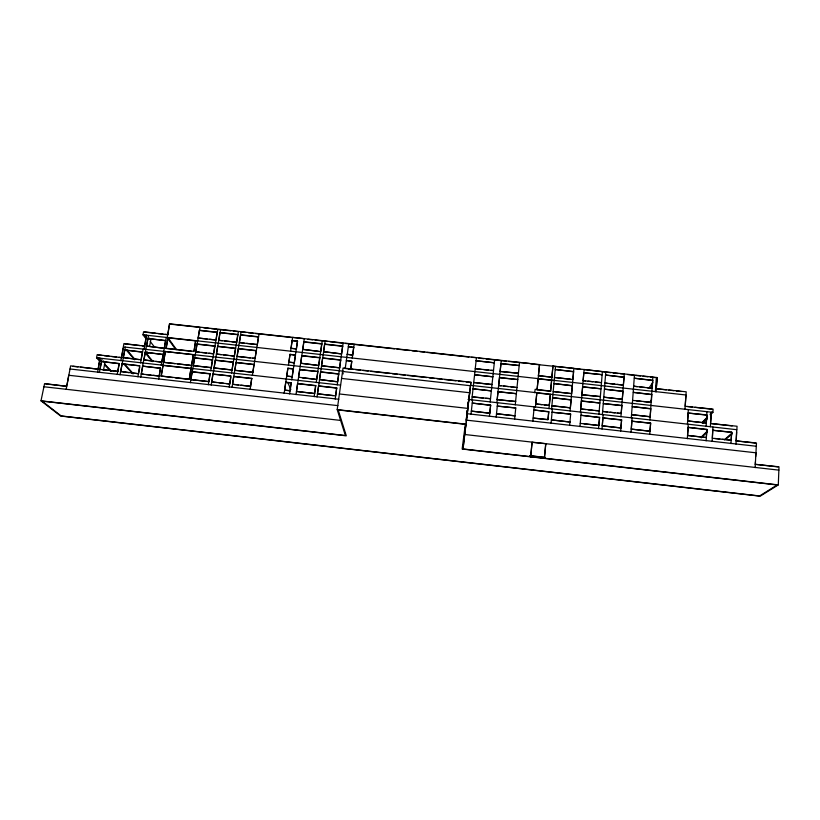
<?xml version="1.0" encoding="UTF-8"?>
<svg xmlns="http://www.w3.org/2000/svg" width="820" height="820" viewBox="0 0 820 820"><rect width="100%" height="100%" fill="white"/><g stroke="black" fill="none" stroke-linecap="round" stroke-linejoin="round"><path stroke-width="1.23" d="M45.684 383.924L66.758 386.312L44.587 383.616L41 400.826L60.629 416.037L760.191 496.182L778.293 484.897L779 466.816L755.292 464.325L755.404 461.803M755.63 456.771L756.03 452.814L466.231 420.117L466.58 416.898M755.364 443.066L736.145 440.904L736.575 432.181M731.102 440.34L731.717 432.181L712.764 430.274L712.334 438.228L731.327 440.145L722.348 439.356M731.717 432.181L730.938 443.599M710.366 414.961L712.918 412.347L713.092 409.129L685.151 406.248L686.002 394.994L142.998 334.827L143.572 331.752L167.803 334.662L165.353 334.396M706.307 423.028L706.953 414.93L688.113 413.054L687.631 420.937L706.307 423.028L687.631 420.937M687.549 435.44L688.216 427.302L706.932 429.403L706.286 437.542L687.549 435.44L705.036 437.408M706.932 429.403L706.112 440.811M655.375 391.601L656.338 377.477M656.451 386.302L657.189 377.569L552.957 366.079L551.87 377.179L538.422 375.683L539.529 364.592L169.545 323.818L167.239 337.748M657.189 377.569L656.061 391.919M650.137 416.744L631.543 414.664L650.137 416.744L650.844 408.667L632.271 406.597L650.68 408.872M651.664 394.645L633.306 392.37L651.818 394.43L651.285 402.251L632.589 400.396M647.175 387.727L652.105 388.27L652.792 380.275L634.342 378.235L652.638 380.5M649.932 431.207L650.639 423.089L631.861 421.203L631.277 429.116L649.932 431.207L631.277 429.116M650.639 423.089L649.707 434.456M617.47 413.085L621.181 413.505L621.909 405.439L603.253 403.583L621.775 405.654M622.257 399.248L603.766 397.187L622.257 399.248L622.985 391.222L604.514 389.182L622.841 391.447M623.907 377.333L605.642 375.068L624.051 377.108L623.323 385.082L604.893 383.042L607.353 383.319M620.873 427.948L621.611 419.84L602.895 417.954L602.269 425.846L620.873 427.948L602.269 425.846M621.611 419.84L620.627 431.187M583.963 423.796L598.825 425.467L599.584 417.37L581.021 415.289L599.461 417.575M599.584 417.37L598.559 428.696M585.624 409.529L580.683 408.975L581.452 400.929L599.953 402.989L581.349 401.144M581.893 394.758L600.466 396.593L581.893 394.758L582.661 386.753L601.101 388.803L582.548 386.978M585.541 380.9L583.092 380.634L583.85 372.669L602.228 374.699L583.748 372.895M570.351 407.817L551.88 405.756L570.351 407.817L571.14 399.781L552.69 397.72L571.038 399.996M554.412 391.704L571.591 393.61L572.37 385.615L553.982 383.575L572.278 385.841M573.498 371.767L555.263 369.512L573.6 371.542L572.832 379.496L554.474 377.466L570.382 379.219M570.669 414.131L552.075 412.255L570.669 414.131L569.603 425.436M545.72 443.876L544.377 458.411L545.802 443.692L532.067 442.328L530.683 456.842L532.067 442.328M548.754 411.671L548.026 419.543L533.123 418.077L547.944 419.737L548.754 411.671L533.953 410.01L548.672 411.876M544.336 404.906L549.267 405.459L550.364 394.235L548.97 408.667M538.197 378.614L537.079 389.766L550.568 391.273L551.665 380.111M550.568 391.273L552.957 366.079M550.65 391.048L535.142 389.326L534.763 392.729M539.529 364.592L537.079 389.766M515.77 407.97L497.289 406.115L515.77 407.97L514.601 419.245M497.186 399.637L515.636 401.482L497.186 399.637L498.047 391.632L516.415 393.682L497.996 391.847M501.102 385.769L498.662 385.492L499.513 377.528L517.83 379.558L499.462 377.753M500.118 371.45L518.455 373.243L500.118 371.45L500.969 363.526L519.224 365.535L500.928 363.762M489.765 413.198L471.356 411.127L489.765 413.198L490.637 405.152L472.248 403.091L490.596 405.367M490.637 405.152L489.427 416.416M778.293 484.897L463.033 448.95L465.032 430.889M465.299 428.491L465.698 424.904M756.317 446.254L466.939 413.68L467.297 410.461M467.841 405.562L468.251 401.892M463.033 448.95L470.926 382.233L343.047 368.006L337.194 409.621L345.394 435.533L41 400.826M466.939 413.68L467.431 409.867M467.759 407.325L470.926 382.233M466.231 420.117L466.713 416.386M467.031 413.895L467.513 410.164M467.83 407.673L469.757 392.749L341.581 378.43M465.924 424.555L464.632 434.487L778.867 470.126M466.252 422.074L468.025 408.421L339.398 393.969M475.241 368.692L493.517 370.476L491.047 370.445M350.734 369.041L351.8 361.374L346.327 360.534L351.749 361.138L350.734 369.041L348.572 368.795M352.672 355.121L347.198 354.281L352.672 355.121L353.676 347.27L348.264 346.665L353.728 347.516M471.797 400.027L476.461 357.643L471.387 357.325M333.238 395.599L317.483 393.825L318.529 385.861L336.692 387.901L335.216 399.053M336.692 387.901L335.657 395.875L317.483 393.825M319.523 379.762L320.569 371.839L338.68 373.858L337.655 381.792L319.452 379.537L336.446 381.659M339.634 367.801L340.648 359.908L322.598 357.899L321.563 365.792L339.634 367.801L321.563 365.792M323.582 351.903L324.617 344.062L342.606 346.04L341.591 353.902L323.51 351.667L340.392 353.768M472.566 400.109L470.998 414.336M315.69 385.543L314.634 393.508L296.481 391.468L297.558 383.514L315.69 385.543L314.173 396.685M317.811 371.747L316.694 379.445L298.511 377.2L299.659 369.502L317.74 371.521L299.751 369.738M300.694 363.465L301.76 355.593L319.769 357.592L318.734 365.474L300.612 363.229L317.535 365.341M302.785 349.607L303.841 341.766L321.799 343.744L320.763 351.595L302.693 349.361L318.365 351.329M291.161 382.796L290.075 390.75L284.642 390.135L285.729 382.181L291.161 382.796L289.593 393.918M297.496 341.069L296.44 348.9L291.049 348.305L292.115 340.474L297.496 341.069L291.736 379.865M287.871 376.226L292.207 376.708L293.283 368.795L287.871 368.19L284.161 393.303M294.329 362.758L288.927 362.163L294.329 362.758L295.487 355.132L290.003 354.291L288.445 365.289M287.871 368.19L286.795 376.103L292.207 376.708M288.927 362.163L290.003 354.291M240.977 385.226L250.612 386.312L232.552 384.283L233.69 376.349L251.73 378.368L250.1 389.469M250.612 386.312L251.73 378.368M252.867 372.311L253.974 364.408L235.996 362.409L234.868 370.291L252.867 372.311L236.068 370.425M252.714 358.135L255.112 358.401L256.209 350.54L238.292 348.551L237.164 356.403L250.325 357.868M246.605 343.385L257.337 344.574L258.433 336.753L240.567 334.785L239.45 342.596L244.216 343.119M216.511 382.479L211.703 381.935L212.862 374.012L230.871 376.031L229.2 387.122M226.125 383.555L229.723 383.965L230.82 377.364M232.05 369.984L233.187 362.091L215.229 360.093L214.082 367.975L232.05 369.984L214.082 367.975M230.779 355.685L234.356 356.085L235.483 348.244L217.587 346.255L216.449 354.096L221.226 354.63M231.886 341.755L236.652 342.288L237.769 334.478L219.934 332.51L218.796 340.31L222.363 340.7M210.043 373.694L208.885 381.618L190.886 379.598L192.075 371.685L210.043 373.694L208.341 384.775M211.273 367.657L212.421 359.775L194.504 357.776L193.335 365.648L211.273 367.657L193.335 365.648M213.825 352.702L214.789 345.948L196.923 343.959L195.765 351.79L199.332 352.19M216.213 338.742L217.136 332.202L199.332 330.234L198.173 338.024L207.081 339.008M193.95 351.595L195.662 340.669L194.155 350.406M190.465 371.501L189.287 379.414L191.019 368.364L190.824 370.691M140.732 377.159L142.557 366.13L160.453 368.139L158.67 379.178M153.268 375.365L159.244 376.031L160.453 368.139M163.17 354.506L145.14 352.272L163.17 354.506L161.786 362.122L143.725 359.888L153.442 361.189M165.691 340.731L147.713 338.506L165.507 340.474L164.308 348.295L146.298 346.06L163.036 348.151M167.803 334.662L169.545 323.818M191.419 351.308L166.111 348.49L167.874 337.584L176.536 349.638M172.733 377.559L161.089 376.042L163.057 365.238M175.019 363.598L163.59 362.327L165.363 351.349L161.273 376.267M166.111 348.49L168.059 337.84L195.826 340.915M160.638 368.375L142.557 366.13L148.492 335.667M143.715 374.289L141.327 374.022L142.752 366.366M143.92 360.123L145.345 352.518M146.503 346.317L147.907 338.752M149.66 346.03L150.808 339.849L149.486 338.137M139.748 365.822L121.883 363.813L139.748 365.822L137.924 376.841M139.748 367.145L138.518 373.705L120.417 371.46L128.976 372.639M142.547 352.2L124.537 349.976L142.352 351.964L141.122 359.806L123.082 357.571L138.744 359.539M144.914 344.933L146.493 335.216L144.115 349.207M494.624 359.888L490.155 402.077M120.632 371.696L122.098 364.049M123.287 357.817L124.742 350.222M102.356 369.635L117.834 371.378L119.3 363.742L101.239 361.497L119.084 363.496L117.229 374.514M119.033 357.335L121.483 357.612L123.307 348.111M80.514 367.186L98.164 369.164L100.05 358.186L97.549 372.3M101.475 361.743L99.968 369.369L117.834 371.378M103.504 370.045L104.97 362.553L103.422 360.933M100.05 361.415L96.545 357.786L97.16 354.681L121.483 357.612M67.004 385.113L68.716 375.263L337.912 405.633M501.245 360.626L496.848 402.835M498.662 385.492L516.989 387.532M497.627 402.917L496.141 417.175M519.48 362.635L515.257 404.895M529.535 363.496L508.543 361.425M538.422 375.683L551.87 377.179M534.179 407.007L532.816 421.295M535.419 407.15L536.844 392.729L535.726 403.942L549.267 405.459M555.468 366.601L551.593 408.965M553.182 391.56L571.591 393.61M552.362 409.047L551.06 423.356M583.092 380.634L601.49 382.663M570.074 411.025L573.877 368.385L530.714 363.865M580.683 408.975L599.317 410.84L595.494 410.635M580.406 412.183L584.127 369.512L610.664 372.68M581.185 412.275L579.976 426.605M602.362 371.767L598.938 414.264M605.765 372.147L602.372 414.643M580.252 423.376L598.825 425.467M603.151 414.735L602.003 429.085M634.434 375.304L631.308 417.892M621.181 413.505L602.628 411.435L607.579 411.978M620.935 416.724L624.286 373.94L620.473 373.766M652.853 377.333L649.922 419.973M648.825 388.239L652.812 382.52M650.844 388.465L652.187 386.558M652.105 388.27L633.634 386.22L637.324 386.63M632.097 417.974L631.041 432.355M650.065 401.933L651.572 399.873M684.956 409.457L686.197 391.806L656.277 388.731L666.332 389.848M688.308 409.836L687.437 424.176M688.226 424.258L687.355 438.7M706.932 411.906L706.133 426.267M702.207 422.372L707.465 416.96M710.099 414.264L711.852 412.46M702.309 422.864L707.332 417.718M702.709 422.802L706.963 418.446M702.986 423.099L707.404 418.6M710.356 426.738L711.35 412.173L710.54 423.499L737.067 426.246L735.981 444.173M700.68 437.562L707.373 431.012M701.315 437.839L707.496 431.822M712.939 427.025L712.149 441.488M724.357 439.817L732.004 433.001M726.715 438.546L732.28 433.606M736.698 429.69L468.046 399.391M736.145 440.904L756.47 442.974L755.148 467.625M170.55 324.166L200.029 327.416L190.342 382.745M203.842 327.836L208.926 328.4M211.457 328.676L216.541 329.24M218.745 329.476L230.779 330.808M233.321 331.085L238.415 331.649L231.527 373.12M245.969 332.479L241.08 331.7L232.029 387.44M248.347 332.746L253.103 333.268M255.481 333.525L291.438 337.491M307.982 339.316L312.758 339.839M315.157 340.105L321.132 340.761M327.539 341.468L322.25 340.648L316.233 382.602M329.927 341.735L343.108 343.19L337.204 384.949M345.363 343.436L394.492 348.848M397.013 349.135L409.621 350.519M412.142 350.796L417.185 351.349M419.707 351.636L424.75 352.19M427.271 352.467L468.866 357.048M478.859 358.155L483.708 358.688M486.137 358.955L506.114 361.159M574.912 368.744L580.601 369.369M613.124 372.957L618.024 373.489M627.577 374.545L633.286 375.181M635.654 375.437L640.574 375.98M643.034 376.247L647.943 376.79M650.403 377.067L655.067 377.579M199.496 330.491L217.29 332.459M220.078 332.766L237.902 334.734M240.701 335.042L258.556 337.01M292.217 340.72L297.588 341.315M303.923 342.012L321.87 344M324.689 344.308L342.668 346.296M144.587 332.09L155.585 333.309M158.024 333.586L162.913 334.119M209.633 339.295L214.727 339.859M224.741 340.966L229.508 341.489M476.461 368.826L481.319 369.369M483.749 369.635L488.617 370.168M588.001 381.177L592.901 381.72M595.351 381.987L600.26 382.53M609.813 383.586L614.723 384.129M617.183 384.406L622.093 384.949M639.784 386.907L644.715 387.45M668.843 390.125L673.866 390.679M676.377 390.955L681.399 391.509M147.364 335.544L144.012 335.175L146.319 338.137M538.115 378.85L551.573 380.336M197.087 344.205L214.942 346.194M217.741 346.501L235.617 348.49M238.425 348.797L256.332 350.786M290.095 354.527L295.487 355.132M301.842 355.829L319.851 357.827M322.68 358.145L340.71 360.144M165.927 348.244L193.786 351.349M124.947 343.918L139.759 345.558M142.229 345.835L144.699 346.112L123.922 343.57L120.888 360.728M201.72 352.457L206.486 352.989M208.874 353.256L213.641 353.779L195.765 351.79M223.614 354.896L228.39 355.419M503.541 386.035L508.431 386.579M510.88 386.856L515.77 387.399M636.299 400.816L641.24 401.359M643.71 401.636L648.651 402.189M687.591 406.515L692.48 407.058M694.929 407.335L712.037 409.241M344.031 368.364L352.928 369.359M355.48 369.635L360.564 370.209M363.106 370.486L368.2 371.05M370.742 371.337L389.828 373.459M392.37 373.746L397.454 374.309M399.996 374.596L405.09 375.16M407.632 375.447L426.718 377.569M429.26 377.846L434.344 378.42M436.886 378.696L441.98 379.26M444.522 379.547L455.971 380.818M458.513 381.105L463.607 381.669M466.149 381.956L469.962 382.376M343.672 371.214L123.543 346.921M470.834 385.38L712.918 412.347M164.994 351.534L193.961 354.763M537.182 392.995L550.476 394.481M470.536 385.728L342.555 371.47L343.19 373.899M194.668 358.022L212.575 360.011M215.383 360.328L233.321 362.327M236.129 362.645L254.097 364.644M287.974 368.426L293.375 369.031M320.651 372.065L338.742 374.084M688.113 413.054L706.758 415.135M147.272 353.112L145.232 352.887L152.325 361.599M98.205 355.009L101.885 355.419M104.335 355.695L109.234 356.239M111.684 356.515L116.583 357.069M155.831 361.456L160.587 361.989M177.55 363.885L190.25 365.3M302.221 377.825L315.485 379.311M483.154 398.069L472.146 396.839L490.544 398.674L485.604 398.335M536.957 404.086L541.876 404.639M588.094 409.805L593.024 410.359M610.049 412.255L614.99 412.808M711.811 423.643L732.168 425.918M96.545 357.786L340.566 385.113M100.05 358.391L97.59 358.125L100.153 360.769M163.026 365.443L190.968 368.58L193.407 354.701L191.521 365.443L163.59 362.327M192.239 371.911L210.197 373.93M213.015 374.248L230.871 376.031M233.833 376.575L251.853 378.594M285.832 382.407L291.254 383.012M297.65 383.729L315.761 385.759M318.611 386.087L336.753 388.116M602.895 417.954L621.468 420.035M631.861 421.203L650.475 423.294M688.031 427.497L706.737 429.598M712.764 430.274L731.501 432.376M161.089 376.042L189.123 379.188M72.949 366.335L77.992 366.899M131.364 372.905L137.329 373.571M146.103 374.555L150.88 375.099M175.285 377.835L188.016 379.27M218.909 382.745L223.716 383.288M233.761 384.416L238.569 384.959M714.835 438.505L719.837 439.069M69.987 368.99L338.814 399.258M337.194 409.621L466.283 424.207M755.292 464.325L777.872 466.887M43.931 386.763L341.038 420.465M529.986 455.664L545.218 457.396M529.515 455.776L544.787 457.519M66.123 389.469L70.623 365.863L98.164 369.164M99.353 372.505L102.09 358.627M104.376 364.572L110.987 371.439M104.652 364.121L111.561 371.306M120.027 374.832L125.337 347.116M123.4 363.506L132.614 373.694M124.209 363.598L133.404 373.776M141.327 374.022L159.244 376.031M126.833 349.894L135.095 359.488M126.546 350.406L134.603 359.755M140.538 362.932L143.131 349.105M152.971 361.507L146.237 353.215L148.276 353.451L146.944 351.79M161.212 365.248L166.255 337.635M142.998 334.827L146.001 338.68M150.255 341.53L154.683 347.26M190.886 379.598L208.885 381.618M167.946 338.732L175.736 349.556M211.171 385.092L220.6 329.681M211.703 381.935L229.723 383.965M210.73 370.794L217.812 329.373M198.173 338.024L215.998 340.003M216.449 354.096L234.356 356.085M218.796 340.31L236.652 342.288M237.164 356.403L255.112 358.401M252.355 375.447L259.048 333.924M239.45 342.596L257.337 344.574M284.642 390.135L290.075 390.75M287.82 382.653L290.844 389.449M296.01 394.645L304.302 338.67L292.596 337.379L290.577 351.411M296.481 391.468L314.634 393.508M291.049 348.305L296.44 348.9M317.022 397.003L325.14 341.212M345.251 368.2L348.756 343.816M352.231 358.248L354.158 344.41M465.319 424.319L462.152 449.032L777.165 484.958L759.586 495.946L61.162 415.935L42.097 401.134L346.306 435.82L338.199 409.949L465.319 424.319M476.123 360.779L494.337 362.788L476.123 360.779M474.575 374.76L492.851 376.79L474.575 374.76M473.724 382.489L492.031 384.529L473.724 382.489M473.027 388.844L491.364 390.884L473.027 388.844M496.52 413.751L514.981 415.822L496.52 413.751M551.44 419.922L569.982 422.013L551.44 419.922"/></g></svg>
